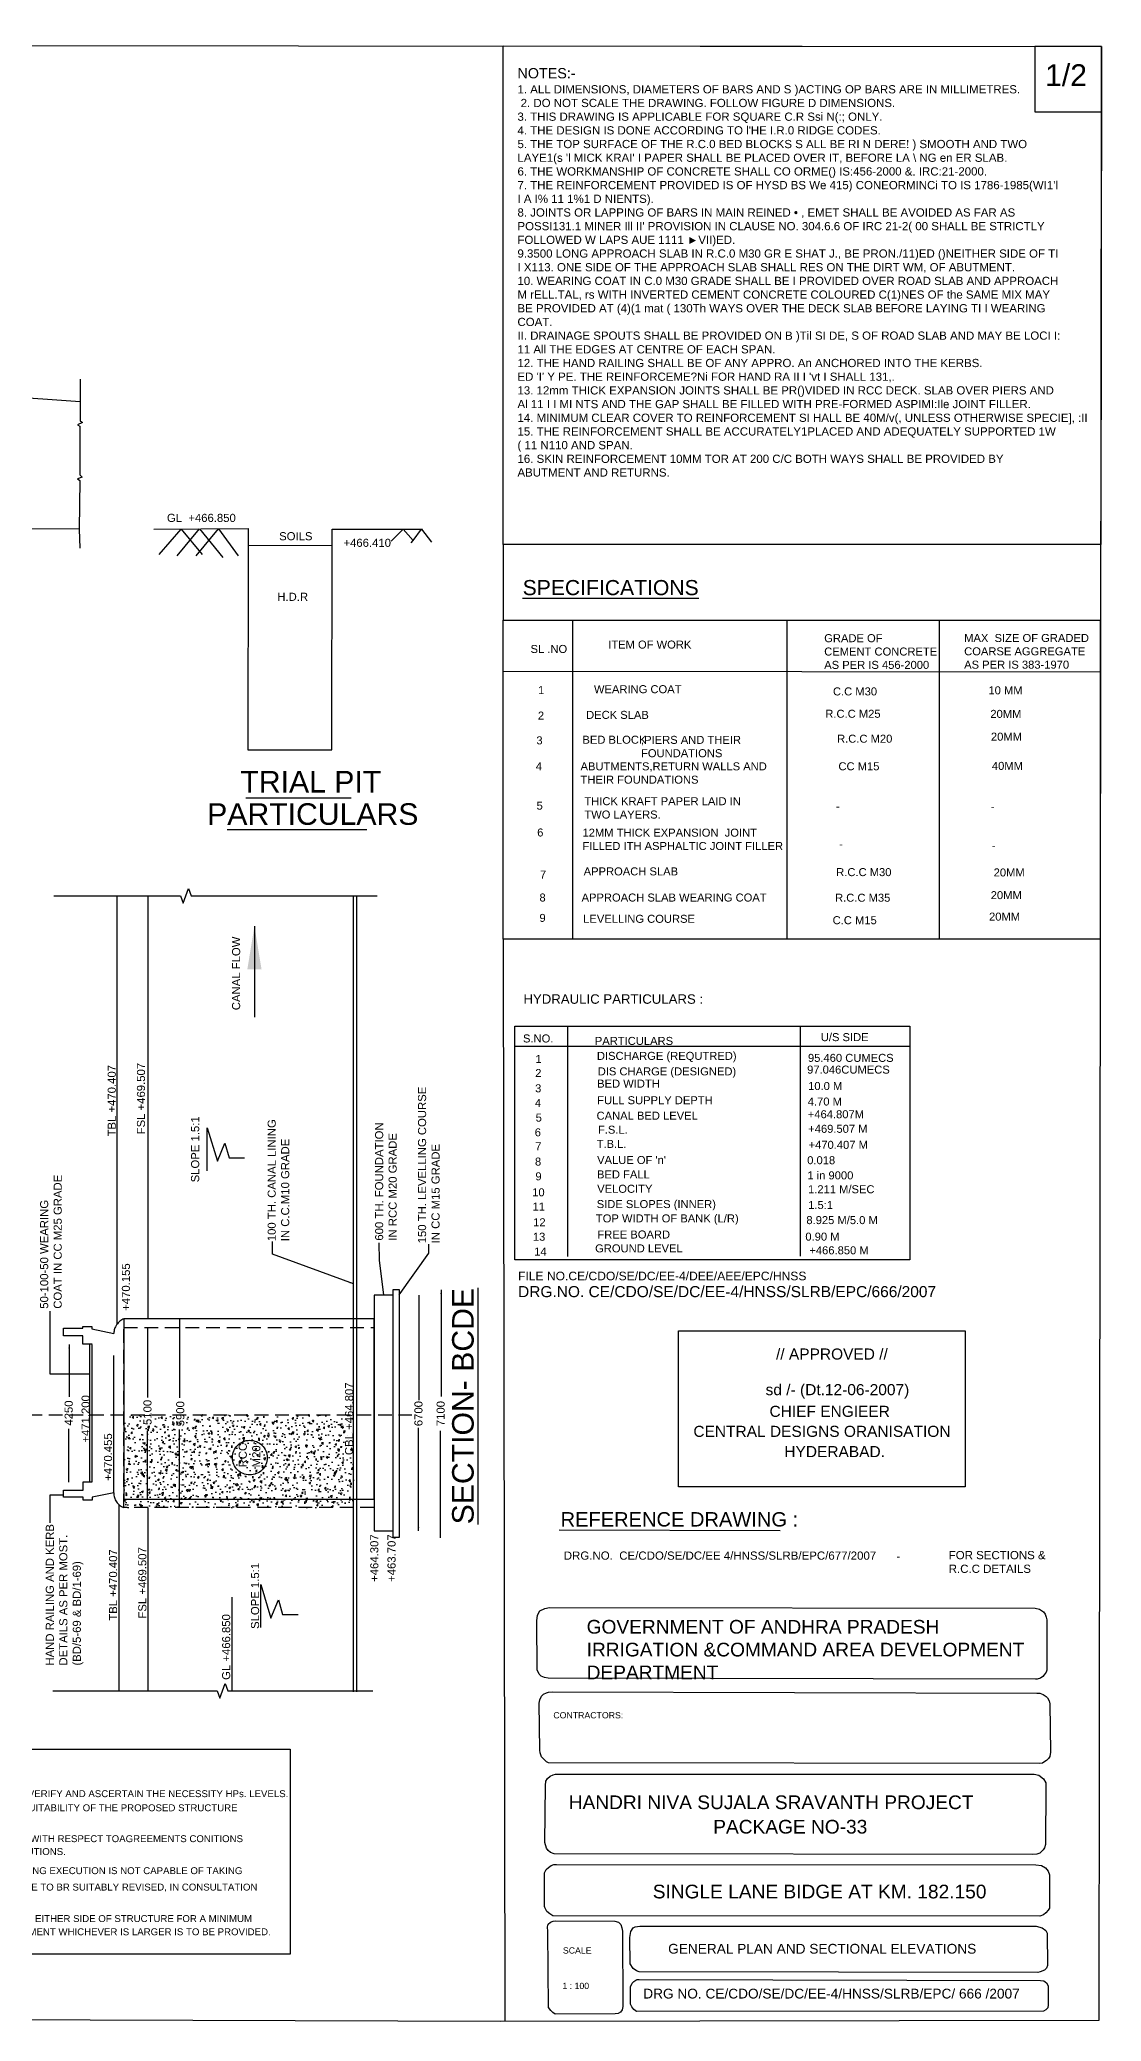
# Model space of a CAD drawing. Header units: inches. Extents: x 19473 to 19615, y 19756 to 19848.
# Drawn here: x 19565.9 to 19615.1, y 19755.8 to 19847.5 of the extents above; entities that cross this region are included whole.
import ezdxf

# ---------------------------------------------------------------- set-up
doc = ezdxf.new("R2010")
doc.units = ezdxf.units.IN
doc.header["$MEASUREMENT"] = 0
doc.linetypes.add('ACAD_ISO03W100', pattern=[30, 12, -18])
doc.linetypes.add('HIDDEN', pattern=[9.525, 6.35, -3.175])
doc.layers.add('DIMENSION', color=255, linetype='Continuous')
doc.layers.add('DRAWING', color=7, linetype='Continuous')
doc.styles.get("Standard").update_dxf_attribs({"font": 'arial.ttf'})
doc.dimstyles.get("Standard").update_dxf_attribs({"dimtxt": 5.25, "dimasz": 0.18, "dimexe": 0.18, "dimexo": 0.0625, "dimgap": 0.09, "dimtad": 0, "dimtih": 1, "dimtoh": 1, "dimdec": 4, "dimzin": 0, "dimdsep": 46, "dimtxsty": 'Standard', "dimcen": 0.09, "dimadec": 0, "dimazin": 0, "dimtfac": 1, "dimtdec": 4, "dimtofl": 0, "dimtmove": 0, "dimatfit": 3, "dimfxl": 1, "dimtolj": 1, "dimtzin": 0, "dimarcsym": 0})

msp = doc.modelspace()

# ---------------------------------------------------------------- hatches: boundary and pattern name
at = {"layer": 'DRAWING', "linetype": 'HIDDEN'}
h = msp.add_hatch(dxfattribs=at)
h.set_pattern_fill('AR-CONC', color=256, scale=0.1, angle=90, style=0)
h.set_pattern_definition([(140, (39436.77274, -198.4577), (0.062752135, 0.717260183), [0.075, -0.825]), (85, (39436.77274, -198.4577), (-0.752192134, -0.138751334), [0.06, -0.66]), (190.4514, (39436.778, -198.3979), (-0.689439542, 0.578509382), [0.06374019, -0.701142112]), (136.1842, (39436.5727, -198.4577), (0.165519014, 1.06724105), [0.1125, -1.2375]), (186.6356, (39436.5865, -198.3688), (-0.97411787, 0.934662706), [0.09561029, -1.051713]), (81.1842, (39436.5727, -198.4577), (-0.9741186, 0.934661945), [0.09, -0.99]), (111, (39436.62274, -198.3577), (0.402618891, 0.596907052), [0.075, -0.825]), (56, (39436.62274, -198.3577), (-0.725150045, 0.243315332), [0.06, -0.66]), (161.4514, (39436.6563, -198.30796), (-0.322530497, 0.840222629), [0.06374019, -0.701142112]), (127.5, (39436.77274, -198.4577), (-0.3328938538, 0.0121598553), [0, -0.652, 0, -0.67, 0, -0.6625]), (97.5, (39436.77274, -198.4577), (-0.394411712, 0.2630695374), [0, -0.382, 0, -0.637, 0, -0.2525]), (57.5, (39436.77274, -198.6807), (0.0225548717, 0.5338224362), [0, -0.25, 0, -0.78, 0, -1.035]), (47.5, (39436.77274, -198.7807), (-0.100104982, 0.583186169), [0, -0.325, 0, -0.518, 0, -0.735])])
h.paths.add_polyline_path([(19574.83965, 19781.88499, 1), (19576.44539, 19781.88499, 1)], flags=0)
h.paths.add_polyline_path([(19580.43808, 19779.9607), (19580.43808, 19783.86622), (19569.81026, 19783.86622), (19569.81026, 19779.9607)])
h.paths.add_polyline_path([(19576.44539, 19781.88499, -1), (19574.83965, 19781.88499, -1)], flags=16)
h.paths.add_polyline_path([(19569.81026, 19779.9607), (19569.81026, 19779.57759), (19580.43808, 19779.57759), (19580.43808, 19779.9607)])
h.paths.add_polyline_path([(19575.03432, 19781.33963), (19575.03432, 19782.6002), (19576.2364, 19782.6002), (19576.2364, 19781.33963)], flags=8)
h.paths.add_polyline_path([(19572.13958, 19783.24029), (19572.13958, 19784.5464), (19572.71001, 19784.5464), (19572.71001, 19783.24029)], flags=9)
h.paths.add_polyline_path([(19570.62216, 19783.30244), (19570.62216, 19784.60855), (19571.19259, 19784.60855), (19571.19259, 19783.30244)], flags=9)
h.paths.add_polyline_path([(19579.95628, 19781.61733), (19579.95628, 19785.4364), (19580.53183, 19785.4364), (19580.53183, 19781.61733)], flags=9)

# ---------------------------------------------------------------- linework, layer by layer
at = {"layer": 'DIMENSION'}
msp.add_lwpolyline([(19587.37857, 19805.87597), (19587.4432, 19755.79205)], dxfattribs=at)
msp.add_lwpolyline([(19587.91227, 19801.85163), (19606.19961, 19801.85163), (19606.19961, 19791.04016), (19587.91227, 19791.04016)], close=True, dxfattribs=at)
at = {"layer": 'DRAWING', "linetype": 'HIDDEN'}
for p, q in [((19573.67419, 19795.1632), (19573.67419, 19797.14827)), ((19573.67419, 19797.14827), (19574.14286, 19795.60353)), ((19574.14286, 19795.60353), (19574.48896, 19796.44808)), ((19574.48896, 19796.44808), (19574.68364, 19795.76233)), ((19574.68364, 19795.76233), (19575.39746, 19795.76233)), ((19576.1536, 19774.0216), (19576.1536, 19776.00667)), ((19576.1536, 19776.00667), (19576.62227, 19774.46192)), ((19576.62227, 19774.46192), (19576.96836, 19775.30648)), ((19576.96836, 19775.30648), (19577.16304, 19774.62073)), ((19577.16304, 19774.62073), (19577.87686, 19774.62073))]:
    msp.add_line(p, q, dxfattribs=at)
at = {"layer": 'DRAWING', "linetype": 'HIDDEN', "ltscale": 0.1}
for p, q in [((19569.81026, 19779.57759), (19569.81026, 19787.91153)), ((19569.81026, 19787.91153), (19581.39369, 19787.91153)), ((19581.39369, 19779.57759), (19569.81026, 19779.57759))]:
    msp.add_line(p, q, dxfattribs=at)
at = {"layer": 'DRAWING'}
for points in [[(19615.06785, 19847.20495), (19615.06455, 19844.15642), (19614.95429, 19755.82755), (19587.22972, 19755.79178), (19473.36178, 19756.15123), (19473.70262, 19847.51958), (19559.29434, 19847.25491), (19615.06785, 19847.20495)], [(19542.24396, 19831.61439), (19543.31003, 19831.64666), (19548.4373, 19831.61019), (19556.4955, 19831.57705), (19567.79196, 19830.76583)], [(19567.78723, 19831.80089), (19567.79196, 19830.76583), (19567.78528, 19829.88158), (19567.89306, 19829.79743), (19567.66313, 19829.69522), (19567.76717, 19829.63142), (19567.7707, 19827.37429), (19567.87566, 19827.27452), (19567.6717, 19827.1948), (19567.77601, 19827.117), (19567.74664, 19824.85809), (19567.77512, 19823.97407)], [(19567.74664, 19824.85809), (19556.6212, 19824.87146)], [(19571.19354, 19824.85647), (19575.55986, 19824.89185), (19575.56884, 19824.11567), (19575.55038, 19814.65112), (19579.43991, 19814.64295), (19579.46041, 19824.85718), (19583.64326, 19824.8677)], [(19571.44556, 19823.68715), (19572.46492, 19824.86677), (19573.43156, 19823.68781)], [(19572.2798, 19823.62367), (19573.31091, 19824.87363), (19574.39025, 19823.54689)], [(19573.15994, 19823.62033), (19574.19282, 19824.88077), (19575.10639, 19823.62156)], [(19582.17929, 19824.30172), (19582.74931, 19824.86545), (19583.20206, 19824.34022)], [(19583.10732, 19824.23114), (19583.20206, 19824.34022), (19583.5943, 19824.86758), (19584.05832, 19824.26169)], [(19575.56884, 19824.11567), (19579.45891, 19824.10786)], [(19587.36767, 19824.15684), (19587.36767, 19820.65149)], [(19590.58027, 19820.65149), (19590.58027, 19805.87597)], [(19600.50887, 19820.65149), (19600.50887, 19805.87597)], [(19607.56425, 19820.65149), (19607.56425, 19805.87597)], [(19587.37857, 19818.28582), (19615.03221, 19818.2513)], [(19575.46136, 19812.43197), (19580.33825, 19812.42419)], [(19574.59015, 19810.96403), (19581.06411, 19810.95865)], [(19569.50154, 19788.07209), (19569.50154, 19807.88915)], [(19570.93956, 19788.31), (19570.93956, 19807.88915)], [(19580.43808, 19771.04801), (19580.43808, 19807.89017)], [(19580.59345, 19771.04801), (19580.59345, 19807.89017)], [(19590.35535, 19801.85134), (19590.35535, 19791.20012)], [(19601.12332, 19801.85624), (19601.12332, 19791.20501)], [(19587.90927, 19800.93014), (19606.19961, 19800.93014)], [(19569.59014, 19771.09196), (19569.59014, 19779.70572)], [(19570.93956, 19771.09196), (19570.93956, 19779.57759)], [(19588.93092, 19774.32804), (19588.96489, 19774.59265), (19589.0722, 19774.78657), (19589.29681, 19774.90597), (19589.51055, 19774.94577), (19612.00043, 19774.91653), (19612.20255, 19774.87368), (19612.39171, 19774.75015), (19612.4681, 19774.6339), (19612.51933, 19774.50366), (19612.54854, 19774.38043), (19612.54274, 19772.14862), (19612.54246, 19772.04091), (19612.50595, 19771.95351), (19612.4235, 19771.83188), (19612.35246, 19771.75333), (19612.24337, 19771.68112), (19612.0883, 19771.63633), (19612.01265, 19771.63069), (19589.45882, 19771.68113), (19589.28675, 19771.70465), (19589.13641, 19771.76977), (19589.03679, 19771.86565), (19588.95153, 19772.06367), (19588.93092, 19774.32804)], [(19589.04067, 19770.52299), (19589.07089, 19770.6782), (19589.15435, 19770.83916), (19589.24716, 19770.9419), (19589.37829, 19770.99101), (19589.46811, 19771.02465), (19589.6369, 19771.04012), (19612.07477, 19770.98605), (19612.22064, 19770.97579), (19612.37268, 19770.92449), (19612.50829, 19770.8301), (19612.5736, 19770.75999), (19612.64837, 19770.62849), (19612.67601, 19770.48725), (19612.71256, 19768.25243), (19612.67548, 19768.05285), (19612.62397, 19767.96025), (19612.53126, 19767.86354), (19612.40147, 19767.78535), (19612.34245, 19767.7498), (19612.20369, 19767.72568), (19589.47193, 19767.76389), (19589.38429, 19767.81124), (19589.29807, 19767.88515), (19589.147, 19768.0304), (19589.08816, 19768.22724), (19589.06809, 19768.34716), (19589.04067, 19770.52299)], [(19589.89169, 19767.23891), (19611.95353, 19767.22815), (19612.16971, 19767.18356), (19612.39542, 19767.01352), (19612.49692, 19766.83331), (19612.49692, 19766.64183), (19612.48416, 19763.98444), (19612.43261, 19763.82834), (19612.37451, 19763.72537), (19612.21563, 19763.58122), (19612.07892, 19763.5295), (19611.87903, 19763.51502), (19589.73726, 19763.5454), (19589.56026, 19763.60594), (19589.45118, 19763.70288), (19589.37816, 19763.80536), (19589.29722, 19764.07008), (19589.32909, 19766.71376), (19589.35206, 19766.90574), (19589.42881, 19767.03904), (19589.54893, 19767.13402), (19589.6924, 19767.209), (19589.79584, 19767.23566), (19589.89169, 19767.23891)], [(19589.2921, 19762.67239), (19589.36754, 19762.82309), (19589.4721, 19762.9209), (19589.59819, 19763.01083), (19589.71914, 19763.05137), (19589.84754, 19763.05137), (19612.03174, 19763.03715), (19612.29175, 19763.00092), (19612.48525, 19762.89523), (19612.60013, 19762.74425), (19612.6606, 19762.5812), (19612.66716, 19761.03489), (19612.60909, 19760.936), (19612.50282, 19760.81808), (19612.38644, 19760.717), (19612.21271, 19760.65804), (19589.67651, 19760.67812), (19589.53391, 19760.76467), (19589.39052, 19760.88313), (19589.30772, 19761.05453), (19589.28311, 19761.10549), (19589.2921, 19762.67239)], [(19589.43458, 19759.95748), (19589.43119, 19760.16271), (19589.45979, 19760.28433), (19589.56511, 19760.37879), (19589.68119, 19760.43246), (19589.79511, 19760.4432), (19592.53895, 19760.43425), (19592.70924, 19760.38493), (19592.81312, 19760.28118), (19592.86932, 19760.11791), (19592.88977, 19759.96515), (19592.91278, 19756.48678), (19592.88711, 19756.32757), (19592.81145, 19756.21018), (19592.69121, 19756.15621), (19592.55071, 19756.14002), (19589.77886, 19756.1325), (19589.67397, 19756.19985), (19589.58407, 19756.29498), (19589.47435, 19756.42657), (19589.43458, 19759.95748)], [(19593.23571, 19759.67724), (19593.27531, 19759.9558), (19593.39755, 19760.11399), (19593.48191, 19760.16902), (19593.69368, 19760.19481), (19594.05179, 19760.19309), (19612.05425, 19760.19326), (19612.32917, 19760.11481), (19612.49806, 19760.00105), (19612.56483, 19759.87161), (19612.5751, 19758.37909), (19612.5254, 19758.2578), (19612.4307, 19758.15444), (19612.23658, 19758.07676), (19612.12263, 19758.04804), (19593.66447, 19758.08873), (19593.54068, 19758.12736), (19593.39369, 19758.23554), (19593.25281, 19758.45914), (19593.23571, 19759.67724)], [(19593.27302, 19757.3896), (19593.33711, 19757.56611), (19593.41965, 19757.63691), (19593.52043, 19757.69358), (19593.57489, 19757.72552), (19593.66564, 19757.72811), (19612.25691, 19757.68493), (19612.39987, 19757.66031), (19612.52312, 19757.57169), (19612.60323, 19757.43136), (19612.60323, 19757.27627), (19612.60979, 19756.56227), (19612.58168, 19756.42185), (19612.49732, 19756.32045), (19612.39266, 19756.26896), (19593.55158, 19756.25034), (19593.41931, 19756.34629), (19593.33299, 19756.45753), (19593.26864, 19756.58994), (19593.27302, 19757.3896)]]:
    msp.add_lwpolyline(points, dxfattribs=at)
for points in [[(19587.36767, 19847.22976), (19615.06785, 19847.20495), (19615.03958, 19824.15684), (19587.36767, 19824.15684)], [(19615.06785, 19847.20495), (19611.98743, 19847.20495), (19611.98743, 19844.17565), (19615.06785, 19844.17565)], [(19587.37857, 19820.65149), (19615.01676, 19820.65149), (19615.01676, 19805.87597), (19587.37857, 19805.87597)], [(19582.28709, 19778.49009), (19582.28709, 19789.40802), (19581.39369, 19789.40802), (19581.39369, 19778.49009)], [(19582.28709, 19778.18167), (19582.28709, 19789.67018), (19582.56435, 19789.67018), (19582.56435, 19778.18167)], [(19581.39369, 19779.9607), (19581.39369, 19788.31), (19569.81026, 19788.31), (19569.81026, 19779.9607)], [(19595.48254, 19787.76037), (19608.75419, 19787.76037), (19608.75419, 19780.53743), (19595.48254, 19780.53743)], [(19554.53302, 19768.38774), (19577.51844, 19768.38774), (19577.51844, 19758.8982), (19554.53302, 19758.8982)]]:
    msp.add_lwpolyline(points, close=True, dxfattribs=at)
at = {"layer": 'DRAWING', "linetype": 'Continuous'}
for points in [[(19566.57026, 19807.88915), (19572.43281, 19807.88915), (19572.55781, 19807.54572), (19572.80781, 19808.23259), (19572.93281, 19807.88915), (19581.53698, 19807.88915)], [(19566.51978, 19771.09196), (19574.12981, 19771.09196), (19574.25481, 19770.74853), (19574.50481, 19771.43539), (19574.62981, 19771.09196), (19581.34322, 19771.09196)]]:
    msp.add_lwpolyline(points, dxfattribs=at)
at = {"layer": 'DRAWING', "linetype": 'HIDDEN'}
for points in [[(19569.34385, 19780.26009), (19568.34157, 19780.05691), (19568.34157, 19779.92278), (19567.92115, 19779.92278), (19567.92115, 19780.06154), (19567.01099, 19780.06154), (19567.01099, 19780.38531), (19567.92115, 19780.38531), (19567.92115, 19780.76921), (19568.23531, 19780.76921), (19568.23531, 19787.13487), (19567.9165, 19787.13487), (19567.9165, 19787.51824), (19567.01719, 19787.51824), (19567.01719, 19787.87256), (19567.9165, 19787.87256), (19567.9165, 19787.95969), (19568.33425, 19787.95969), (19568.33425, 19787.84351), (19569.34385, 19787.63161)], [(19569.34385, 19780.26009), (19569.34385, 19787.63161)], [(19568.23531, 19780.76921), (19568.3493, 19780.76921), (19568.3493, 19787.13487), (19568.23531, 19787.13487)], [(19574.82769, 19771.09196), (19574.82769, 19775.42641)]]:
    msp.add_lwpolyline(points, dxfattribs=at)
at = {"layer": 'DRAWING', "linetype": 'HIDDEN', "ltscale": 0.1}
msp.add_lwpolyline([(19562.5307, 19783.86622), (19583.13709, 19783.86622)], dxfattribs=at)
at = {"layer": 'DRAWING', "linetype": 'ACAD_ISO03W100', "ltscale": 2}
msp.add_lwpolyline([(19589.96611, 19778.53761), (19600.1907, 19778.51454)], dxfattribs=at)
at = {"layer": 'DRAWING', "linetype": 'HIDDEN'}
msp.add_circle((19575.64252, 19781.88499), 0.80287, dxfattribs=at)
for centre, radius, start, end in [((19570.1057, 19787.60734), 0.76224, 112.8053623, 178.1751331), ((19570.04947, 19780.24168), 0.70586, 178.505838, 250.1903354)]:
    msp.add_arc(centre, radius, start, end, dxfattribs=at)

# ---------------------------------------------------------------- texts
at = {"layer": 'DRAWING', "linetype": 'ACAD_ISO03W100', "ltscale": 2, "attachment_point": 1}
for s, insert, char_height, width in [('1/2', (19612.46034, 19846.37987), 1, 1.3148445), ('{\\LSPECIFICATIONS}', (19588.27476, 19822.50654), 0.7, 7.1457907), ('ITEM OF WORK ', (19592.2341, 19819.70423), 0.3703839, 7.0132463), ('GRADE OF \\PCEMENT CONCRETE\\PAS PER IS 456-2000', (19602.2357, 19819.99937), 0.3703839, 7.0132463), ('MAX  SIZE OF GRADED\\PCOARSE AGGREGATE \\PAS PER IS 383-1970', (19608.71481, 19820.00956), 0.3703839, 7.0132463), ('SL .NO', (19588.64001, 19819.50197), 0.370384, 7.0132463), ('1', (19588.98619, 19817.59838), 0.37038, 7.0132463), ('WEARING COAT ', (19591.57543, 19817.63846), 0.3703839, 7.0132463), ('C.C M30', (19602.64131, 19817.53592), 0.370384, 7.0132463), ('10 MM', (19609.84011, 19817.58688), 0.370384, 7.0132463), ('2', (19588.98079, 19816.41826), 0.37038, 7.0132463), ('DECK SLAB ', (19591.21151, 19816.44995), 0.370384, 7.0132463), ('R.C.C M25', (19602.28675, 19816.50232), 0.370384, 7.0132463), ('20MM', (19609.92824, 19816.49506), 0.370384, 7.0132463), ('3', (19588.90907, 19815.27054), 0.37038, 7.0132463), ('BED BLOCK', (19591.04235, 19815.29965), 0.370384, 7.0132463), (',PIERS AND THEIR FOUNDATIONS', (19593.7559, 19815.29307), 0.3703839, 7.0132463), ('R.C.C M20', (19602.8314, 19815.34688), 0.370384, 7.0132463), ('20MM', (19609.95419, 19815.44216), 0.370384, 7.0132463), ('4', (19588.88421, 19814.07286), 0.37038, 7.0132463), ('ABUTMENTS,RETURN WALLS AND THEIR FOUNDATIONS', (19590.954, 19814.0685), 0.3703839, 9.3188126), ('CC M15', (19602.89525, 19814.07056), 0.370384, 7.0132463), ('40MM', (19609.99865, 19814.08892), 0.370384, 7.0132463), ('THICK KRAFT PAPER LAID IN \\PTWO LAYERS.', (19591.1313, 19812.45381), 0.3703839, 9.6352638), ('5', (19588.91923, 19812.24846), 0.37038, 7.0132463), ('-', (19602.78022, 19812.21691), 0.37038, 7.0132463), ('-', (19609.95335, 19812.19922), 0.37038, 7.0132463), ('6', (19588.94746, 19811.00717), 0.37038, 7.0132463), ('12MM THICK EXPANSION  JOINT FILLED ITH ASPHALTIC JOINT FILLER', (19591.04548, 19810.99851), 0.3703839, 9.7030757), ('-', (19602.92823, 19810.47064), 0.37038, 7.0132463), ('-', (19609.99455, 19810.4089), 0.37038, 7.0132463), ('7', (19589.07455, 19809.05785), 0.37038, 7.0132463), ('APPROACH SLAB ', (19591.09911, 19809.20523), 0.3703839, 7.0132463), ('R.C.C M30', (19602.79112, 19809.17171), 0.370384, 7.0132463), ('20MM', (19610.08059, 19809.1566), 0.370384, 7.0132463), ('8', (19589.05246, 19807.99614), 0.37038, 7.0132463), ('APPROACH SLAB WEARING COAT', (19591.00236, 19807.99537), 0.3703839, 9.8160973), ('R.C.C M35', (19602.73882, 19807.98657), 0.370384, 7.0132463), ('20MM', (19609.94528, 19808.10551), 0.370384, 7.0132463), ('9', (19589.05246, 19807.05285), 0.37038, 7.0132463), ('LEVELLING COURSE', (19591.07684, 19807.01096), 0.3703839, 7.0132463), (' C.C M15', (19602.48325, 19806.94535), 0.370384, 7.0132463), ('20MM', (19609.86643, 19807.11208), 0.370384, 7.0132463), ('S.NO.', (19588.29009, 19801.4722), 0.370384, 1.5940781), ('PARTICULARS ', (19591.61649, 19801.35881), 0.3703839, 5.6172356), ('U/S SIDE', (19602.07765, 19801.53372), 0.370384, 3.3512664), ('1', (19588.86467, 19800.52241), 0.37038, 0.6203436), ('DISCHARGE (REQUTRED)', (19591.71197, 19800.66645), 0.3703839, 7.4810328), ('95.460 CUMECS', (19601.4831, 19800.57429), 0.3703839, 4.7051161), ('2', (19588.85513, 19799.87493), 0.37038, 1.0150803), ('DIS CHARGE (DESIGNED)', (19591.75043, 19799.94865), 0.3703839, 7.0132463), ('97.046CUMECS ', (19601.44613, 19800.03113), 0.3703839, 4.6347323), ('3', (19588.85031, 19799.16521), 0.37038, 0.8278507), ('BED WIDTH', (19591.72245, 19799.38287), 0.370384, 3.346498), ('FULL SUPPLY DEPTH', (19591.72446, 19798.6134), 0.3703839, 6.2307638), ('4.70 M', (19601.47521, 19798.55281), 0.370384, 1.7851408), ('10.0 M', (19601.49149, 19799.27105), 0.370384, 2.2321411), ('4', (19588.84305, 19798.48971), 0.37038, 0.9585638), ('5', (19588.87733, 19797.80852), 0.37038, 0.5555311), ('CANAL BED LEVEL', (19591.69707, 19797.89728), 0.3703839, 5.4622554), ('+464.807M', (19601.47531, 19797.96439), 0.370384, 3.0638469), ('6', (19588.83485, 19797.12801), 0.37038, 1.3615965), ('F.S.L.', (19591.76164, 19797.24792), 0.370384, 1.5606358), ('+469.507 M', (19601.49394, 19797.29092), 0.370384, 3.0638469), ('8', (19588.84386, 19795.77384), 0.37038, 0.8278507), ('7', (19588.85704, 19796.48609), 0.37038, 0.7189235), ('T.B.L.', (19591.70137, 19796.59118), 0.370384, 1.69446), ("VALUE OF 'n'", (19591.7221, 19795.84612), 0.3703839, 3.7355889), ('0.018', (19601.44813, 19795.83624), 0.370384, 1.3680539), ('+470.407 M', (19601.5114, 19796.54888), 0.370384, 3.1058996), ('9', (19588.86426, 19795.09135), 0.37038, 0.7298161), ('BED FALL', (19591.71626, 19795.18088), 0.370384, 2.804749), ('1 in 9000', (19601.45624, 19795.13544), 0.370384, 2.222033), ('10', (19588.71618, 19794.35183), 0.370384, 0.7951721), ('VELOCITY', (19591.72466, 19794.51386), 0.370384, 3.2288349), ('1.211 M/SEC', (19601.48689, 19794.49248), 0.3703839, 3.187948), ('11', (19588.73178, 19793.69337), 0.370384, 1.0783843), ('TOP WIDTH OF BANK (L/R)', (19591.66504, 19793.14427), 0.3703839, 7.5917595), ('SIDE SLOPES (INNER)', (19591.70308, 19793.80674), 0.3703839, 6.118246), ('8.925 M/5.0 M', (19601.40992, 19793.06455), 0.3703839, 4.0668309), ('1.5:1', (19601.49325, 19793.76322), 0.370384, 1.9396552), ('13', (19588.74779, 19792.29519), 0.370384, 1.2002826), ('12', (19588.7604, 19792.96383), 0.370384, 1.0043183), ('FREE BOARD', (19591.73604, 19792.3983), 0.370384, 3.9589003), ('0.90 M', (19601.36374, 19792.29989), 0.370384, 1.8556855), ('14', (19588.80795, 19791.61029), 0.370384, 1.2248318), ('GROUND LEVEL', (19591.62941, 19791.75595), 0.3703839, 4.4697014), ('+466.850 M', (19601.54774, 19791.66733), 0.370384, 2.9239983), ('{\\H0.77976x;FILE NO.CE/CDO/SE/DC/EE-4/DEE/AEE/EPC/HNSS\\P}DRG.NO. CE/CDO/SE/DC/EE-4/HNSS/SLRB/EPC/666/2007', (19588.06209, 19790.49242), 0.5129764, 21.2870039), ('// APPROVED //', (19600.00469, 19786.93689), 0.5129764, 8.0410923), ('sd /- (Dt.12-06-2007)', (19599.52266, 19785.28887), 0.5129764, 7.5515835), ('CHIEF ENGIEER', (19599.70336, 19784.28466), 0.5129764, 7.9627806), ('CENTRAL DESIGNS ORANISATION', (19596.17914, 19783.35803), 0.5129764, 14.3472282), ('HYDERABAD.', (19600.38966, 19782.42016), 0.512976, 6.3550333), ('REFERENCE DRAWING :', (19590.03014, 19779.36222), 0.6654351, 12.1477827), ('DRG.NO.  CE/CDO/SE/DC/EE 4/HNSS/SLRB/EPC/677/2007', (19590.17932, 19777.54025), 0.3802486, 14.588886), ('FOR SECTIONS &\\PR.C.C DETAILS', (19608.00096, 19777.56395), 0.3802486, 5.9883436), ('-', (19605.5797, 19777.50807), 0.38025, 0.687662), ('{\\H2.1875x;GOVERNMENT OF ANDHRA PRADESH \\PIRRIGATION &COMMAND AREA DEVELOPMENT\\PDEPARTMENT}', (19591.23779, 19774.37281), 0.2897101, 20.8638467), ('CONTRACTORS:', (19589.69556, 19770.10548), 0.2897101, 4.0428773), ('1. THE CHEIEF ENGINEER PROJECTS HAS TO VERIFY AND ASCERTAIN THE NECESSITY HPs. LEVELS.', (19555.34079, 19766.48987), 0.3197082, 23.1340649), ('TP PARTICULARS (S.B.C.) OCATIONS AND SUITABILITY OF THE PROPOSED STRUCTURE', (19555.91986, 19765.83701), 0.3197082, 22.8873913), ('{\\H2.1875x;HANDRI NIVA SUJALA SRAVANTH PROJECT }', (19590.40767, 19766.249), 0.2897101, 20.7908712), ('PACKAGE NO-33', (19597.09806, 19765.11902), 0.6337407, 7.8067181), ('2. ANY DEVIATION IN DESIGN AND DRAWINGS WITH RESPECT TOAGREEMENTS CONITIONS', (19555.35329, 19764.4072), 0.3197082, 24.2443951), ('ARE TO BE TAKEN CARE OF BEFORE EXECUTIONS.', (19555.90815, 19763.81215), 0.3197082, 14.2802945), ('3. IF THE FOUNDATION STRATAMET WITH DURING EXECUTION IS NOT CAPABLE OF TAKING', (19555.27628, 19762.92664), 0.3197082, 23.0038451), ('THE DESIGN STRESSES.THE SECTIONS HAVE TO BR SUITABLY REVISED, IN CONSULTATION', (19555.82019, 19762.16668), 0.3197082, 22.4423537), ('SINGLE LANE BIDGE AT KM. 182.150', (19594.29776, 19762.1175), 0.6337407, 16.5620306), ('4. 100MM THICK C.C. LINING IN M-10 GRADE ON EITHER SIDE OF STRUCTURE FOR A MINIMUM', (19555.27721, 19760.70892), 0.3197082, 23.17678), ('LENGTH OF 15 Mts(OR) AS PER THE AGREEMENT WHICHEVER IS LARGER IS TO BE PROVIDED.', (19555.94005, 19760.09758), 0.3197082, 23.3185006), ('GENERAL PLAN AND SECTIONAL ELEVATIONS', (19595.01073, 19759.37895), 0.452672, 20.3204779), ('1 : 100', (19590.11516, 19757.57735), 0.28971, 3.1613404), ('DRG NO. CE/CDO/SE/DC/EE-4/HNSS/SLRB/EPC/ 666 /2007', (19593.8586, 19757.30264), 0.452672, 18.3587886)]:
    msp.add_mtext(s, dxfattribs=dict(at, insert=insert, char_height=char_height, width=width))
at = {"layer": 'DRAWING', "attachment_point": 1}
for s, insert, char_height, width in [("{\\H1.25x;NOTES:-  \\P}1. ALL DIMENSIONS, DIAMETERS OF BARS AND S )ACTING OP BARS ARE IN MILLIMETRES.\\P 2. DO NOT SCALE THE DRAWING. FOLLOW FIGURE D DIMENSIONS. \\P3. THIS DRAWING IS APPLICABLE FOR SQUARE C.R Ssi N(:; ONLY. \\P4. THE DESIGN IS DONE ACCORDING TO l'HE I.R.0 RIDGE CODES. \\P5. THE TOP SURFACE OF THE R.C.0 BED BLOCKS S ALL BE RI N DERE! ) SMOOTH AND TWO LAYE1(s 'l MICK KRAI' I PAPER SHALL BE PLACED OVER IT, BEFORE LA \\\\ NG en ER SLAB. \\P6. THE WORKMANSHIP OF CONCRETE SHALL CO ORME() IS:456-2000 &. IRC:21-2000. \\P7. THE REINFORCEMENT PROVIDED IS OF HYSD BS We 415) CONEORMINCi TO IS 1786-1985(WI1'l I A I% 11 1%1 D NIENTS). \\P8. JOINTS OR LAPPING OF BARS IN MAIN REINED • , EMET SHALL BE AVOIDED AS FAR AS POSSI131.1 MINER Ill II' PROVISION IN CLAUSE NO. 304.6.6 OF IRC 21-2( 00 SHALL BE STRICTLY FOLLOWED W LAPS AUE 1111 ►VII)ED. \\P9.3500 LONG APPROACH SLAB IN R.C.0 M30 GR E SHAT J., BE PRON./11)ED ()NEITHER SIDE OF TI I X113. ONE SIDE OF THE APPROACH SLAB SHALL RES ON THE DIRT WM, OF ABUTMENT. \\P10. WEARING COAT IN C.0 M30 GRADE SHALL BE I PROVIDED OVER ROAD SLAB AND APPROACH M rELL.TAL, rs WITH INVERTED CEMENT CONCRETE COLOURED C(1)NES OF the SAME MIX MAY BE PROVIDED AT (4)(1 mat ( 130Th WAYS OVER THE DECK SLAB BEFORE LAYING TI I WEARING COAT. \\PII. DRAINAGE SPOUTS SHALL BE PROVIDED ON B )Til SI DE, S OF ROAD SLAB AND MAY BE LOCI I:\\P11 All THE EDGES AT CENTRE OF EACH SPAN. \\P12. THE HAND RAILING SHALL BE OF ANY APPRO. An ANCHORED INTO THE KERBS. \\PED 'I' Y PE. THE REINFORCEME?Ni FOR HAND RA II I 'vt I SHALL 131,. \\P13. 12mm THICK EXPANSION JOINTS SHALL BE PR()VIDED IN RCC DECK. SLAB OVER PIERS AND Al 11 I I MI NTS AND THE GAP SHALL BE FILLED WITH PRE-FORMED ASPIMI:Ile JOINT FILLER. \\P14. MINIMUM CLEAR COVER TO REINFORCEMENT SI HALL BE 40M/v(, UNLESS OTHERWISE SPECIE], :II \\P15. THE REINFORCEMENT SHALL BE ACCURATELY1PLACED AND ADEQUATELY SUPPORTED 1W ( 11 N110 AND SPAN.\\P16. SKIN REINFORCEMENT 10MM TOR AT 200 C/C BOTH WAYS SHALL BE PROVIDED BY ABUTMENT AND RETURNS. ", (19588.03415, 19846.20306), 0.38, 24.9971267), ('GL  +466.850', (19571.8049, 19825.57017), 0.375, 4.8735138), ('SOILS', (19577.00088, 19824.72179), 0.375, 4.8735138), ('+466.410', (19579.979, 19824.41694), 0.375, 4.8735138), ('H.D.R', (19576.91449, 19821.91818), 0.375, 4.8735138), ('TRIAL PIT', (19575.20737, 19813.67138), 1, 8.0610169), ('PARTICULARS', (19573.66869, 19812.1745), 1, 8.0610169)]:
    msp.add_mtext(s, dxfattribs=dict(at, insert=insert, char_height=char_height, width=width))
at = {"layer": 'DRAWING', "attachment_point": 1, "rotation": 90}
for s, insert, char_height, width in [('  CANAL FLOW ', (19574.82064, 19802.30469), 0.375, 3.8164913), ('TBL +470.407', (19569.0617, 19796.75303), 0.375, 3.5137071), ('FSL +469.507', (19570.41623, 19796.85082), 0.375, 3.5137071), ('150 TH. LEVELLING COURSE  IN CC M15 GRADE', (19583.42983, 19791.80521), 0.375, 7.5094623), ('SLOPE 1.5:1', (19572.9239, 19794.62596), 0.375, 3.5137071), ('100 TH. CANAL LINING IN C.C.M10 GRADE', (19576.46796, 19791.9015), 0.375, 5.9876788), ('600 TH. FOUNDATION IN RCC M20 GRADE', (19581.44232, 19791.92989), 0.375, 6.0069998), ('50-100-50 WEARING COAT IN CC M25 GRADE', (19565.93478, 19788.77812), 0.375, 6.4522166), (' +470.155', (19569.71784, 19788.53472), 0.375, 3.5137071), ('{\\LSECTION- BCDE}', (19585.00747, 19778.79671), 1, 10.9900948), ('  CBL +464.807', (19580.05003, 19781.71108), 0.375, 3.6997681), ('4250', (19567.06819, 19783.36738), 0.375, 1.1341435), ('  +471.200', (19567.85238, 19782.28735), 0.375, 3.5137071), ('5100', (19570.71591, 19783.39619), 0.375, 1.1341435), ('5900', (19572.23333, 19783.33404), 0.375, 1.1341435), ('  +470.455', (19568.8891, 19780.52151), 0.375, 3.5137071), ('HAND RAILING AND KERB DETAILS AS PER MOST. (BD/5-69 & BD/1-69)', (19566.19542, 19772.2613), 0.375, 6.6180498), ('TBL +470.407', (19569.12409, 19774.33693), 0.375, 3.5137071), ('FSL +469.507', (19570.47862, 19774.43472), 0.375, 3.5137071), ('+464.307', (19581.21778, 19776.13477), 0.375, 1.1341435), ('+463.707', (19582.01611, 19776.13387), 0.375, 1.1341435), ('SLOPE 1.5:1', (19575.69672, 19773.95591), 0.375, 3.5137071), ('GL +466.850', (19574.35919, 19771.5975), 0.375, 3.5137071)]:
    msp.add_mtext(s, dxfattribs=dict(at, insert=insert, char_height=char_height, width=width))
at = {"layer": 'DRAWING', "linetype": 'ACAD_ISO03W100', "ltscale": 2, "insert": (19588.31002, 19803.33024), "char_height": 0.4375, "attachment_point": 1}
msp.add_mtext_dynamic_manual_height_columns('\\pt8.3125;HYDRAULIC PARTICULARS :', width=11.0456209, gutter_width=1, heights=[0], dxfattribs=at)
at = {"layer": 'DRAWING', "char_height": 0.375, "attachment_point": 1, "rotation": 90}
for s, width, insert in [('\\pt2.625;6700', 1.1838494, (19583.2616, 19783.34015)), ('\\pt2.625;7100', 1.1838494, (19584.2899, 19783.34043)), ('\\pt1.5;RCC M20', 1.1448188, (19575.12807, 19781.43338))]:
    msp.add_mtext_dynamic_manual_height_columns(s, width=width, gutter_width=1, heights=[0], dxfattribs=dict(at, insert=insert))
at = {"layer": 'DRAWING', "linetype": 'ACAD_ISO03W100', "insert": (19590.13734, 19759.21765), "char_height": 0.28971, "width": 2.3294284, "attachment_point": 1}
msp.add_mtext('SCALE ', dxfattribs=at)

# ---------------------------------------------------------------- leaders
at = {"layer": 'DRAWING', "linetype": 'HIDDEN'}
for points, override in [([(19575.85655, 19806.48597), (19575.85655, 19802.2705)], {"dimasz": 2, "dimgap": 0.09, "dimtad": 0}), ([(19580.43808, 19789.92775), (19576.69936, 19791.29975), (19576.69936, 19791.89471)], {"dimgap": 0.09, "dimtad": 0}), ([(19581.84039, 19789.40802), (19581.64344, 19791.02326), (19581.63271, 19791.82924)], {"dimgap": 0.09, "dimtad": 0}), ([(19582.56435, 19789.41847), (19583.92449, 19791.35654), (19583.92449, 19791.76417)], {"dimgap": 0.09, "dimtad": 0}), ([(19583.47444, 19789.40802), (19583.47444, 19784.55184)], {"dimgap": 0.09, "dimtad": 0}), ([(19584.49518, 19789.64585), (19584.49518, 19784.72216)], {"dimgap": 0.09, "dimtad": 0}), ([(19568.20031, 19785.74901), (19566.39319, 19785.74901), (19566.39319, 19788.66226)], {"dimgap": 0.09, "dimtad": 0}), ([(19570.91122, 19787.91153), (19570.91122, 19784.66744)], {"dimgap": 0.09, "dimtad": 0}), ([(19572.39361, 19788.31), (19572.39361, 19784.65419)], {"dimgap": 0.09, "dimtad": 0}), ([(19567.27154, 19787.11895), (19567.27154, 19784.70273)], {"dimgap": 0.09, "dimtad": 0}), ([(19567.261, 19780.74604), (19567.261, 19783.21501)], {"dimgap": 0.09, "dimtad": 0}), ([(19570.91122, 19779.9607), (19570.91122, 19783.11714)], {"dimgap": 0.09, "dimtad": 0}), ([(19572.39361, 19779.57759), (19572.39361, 19783.18339)], {"dimgap": 0.09, "dimtad": 0}), ([(19583.45708, 19778.49009), (19583.45708, 19783.25807)], {"dimgap": 0.09, "dimtad": 0}), ([(19584.46425, 19778.17273), (19584.46425, 19783.12738)], {"dimgap": 0.09, "dimtad": 0}), ([(19566.97378, 19780.14669), (19566.38439, 19780.14669), (19566.38439, 19778.86825)], {"dimgap": 0.09, "dimtad": 0})]:
    msp.add_leader(points, dimstyle='Standard', override=override, dxfattribs=at)

doc.saveas('drawing.dxf')
